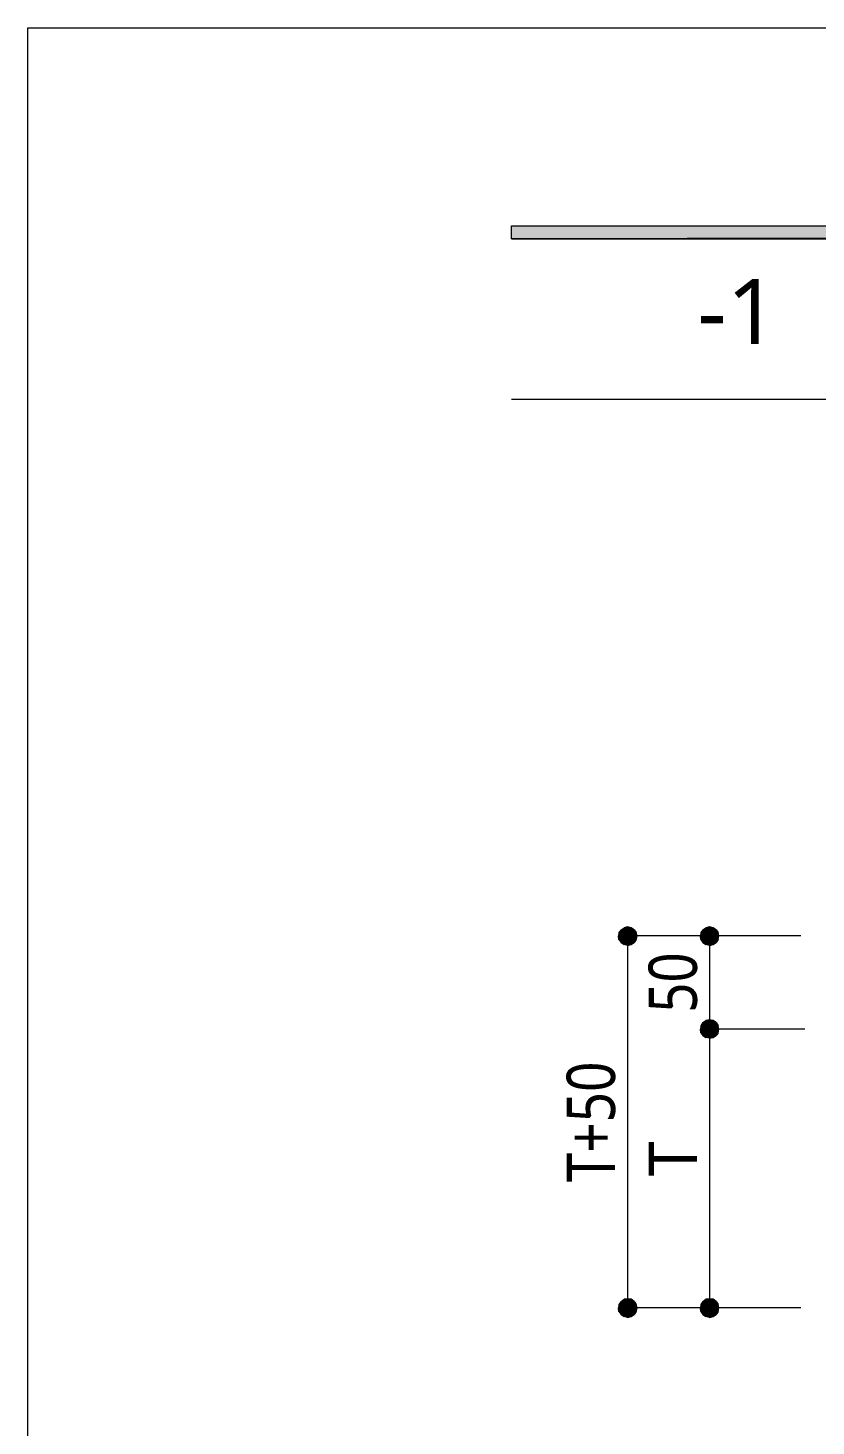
# Model space of a CAD drawing. Header units: millimetres. Extents: x 0 to 420, y 0 to 297.
# Drawn here: x 0.2 to 42.6, y 221.8 to 297 of the extents above; entities that cross this region are included whole.
import ezdxf
from ezdxf.enums import TextEntityAlignment as Align

# ---------------------------------------------------------------- set-up
doc = ezdxf.new("R2010")
doc.units = ezdxf.units.MM
doc.styles.add('kst32b', font='NotoSansJP-Variable.ttf')

msp = doc.modelspace()

# ---------------------------------------------------------------- hatches: boundary and pattern name
h = msp.add_hatch(color=7)
h.paths.add_polyline_path([(394.166, 285.623), (394.166, 286.321), (26.183, 285.623), (394.166, 285.623)])
h.paths.add_polyline_path([(394.166, 286.321), (26.183, 285.623), (26.183, 286.321), (394.166, 286.321)])
h = msp.add_hatch(color=7)
h.paths.add_polyline_path([(31.962, 248.327), (31.941, 248.137), (32.427, 248.137), (31.962, 248.327)])
h.paths.add_polyline_path([(31.941, 248.137), (32.427, 248.137), (31.962, 247.946), (31.941, 248.137)])
h.paths.add_polyline_path([(32.427, 248.137), (31.962, 247.946), (32.089, 247.777), (32.427, 248.137)])
h = msp.add_hatch(color=7)
h.paths.add_polyline_path([(32.427, 248.624), (32.237, 248.581), (32.427, 248.137), (32.427, 248.624)])
h.paths.add_polyline_path([(32.237, 248.581), (32.427, 248.137), (32.089, 248.475), (32.237, 248.581)])
h.paths.add_polyline_path([(32.427, 248.137), (32.089, 248.475), (31.962, 248.327), (32.427, 248.137)])
h = msp.add_hatch(color=7)
h.paths.add_polyline_path([(32.089, 247.777), (32.237, 247.671), (32.427, 248.137), (32.089, 247.777)])
h.paths.add_polyline_path([(32.237, 247.671), (32.427, 248.137), (32.427, 247.629), (32.237, 247.671)])
h.paths.add_polyline_path([(32.427, 248.137), (32.427, 247.629), (32.618, 247.671), (32.427, 248.137)])
for points in [[(32.618, 248.581), (32.427, 248.624), (32.427, 248.137), (32.618, 248.581)], [(37.021, 248.581), (36.83, 248.624), (36.83, 248.137), (37.021, 248.581)], [(37.021, 243.586), (36.83, 243.628), (36.83, 243.12), (37.021, 243.586)], [(32.618, 228.6), (32.427, 228.621), (32.427, 228.134), (32.618, 228.6)], [(37.021, 228.6), (36.83, 228.621), (36.83, 228.134), (37.021, 228.6)]]:
    msp.add_hatch(color=7).paths.add_polyline_path(points)
h = msp.add_hatch(color=7)
h.paths.add_polyline_path([(32.935, 248.137), (32.893, 248.327), (32.427, 248.137), (32.935, 248.137)])
h.paths.add_polyline_path([(32.893, 248.327), (32.427, 248.137), (32.787, 248.475), (32.893, 248.327)])
h.paths.add_polyline_path([(32.427, 248.137), (32.787, 248.475), (32.618, 248.581), (32.427, 248.137)])
h = msp.add_hatch(color=7)
h.paths.add_polyline_path([(32.618, 247.671), (32.787, 247.777), (32.427, 248.137), (32.618, 247.671)])
h.paths.add_polyline_path([(32.787, 247.777), (32.427, 248.137), (32.893, 247.946), (32.787, 247.777)])
h.paths.add_polyline_path([(32.427, 248.137), (32.893, 247.946), (32.935, 248.137), (32.427, 248.137)])
h = msp.add_hatch(color=7)
h.paths.add_polyline_path([(36.364, 248.327), (36.343, 248.137), (36.83, 248.137), (36.364, 248.327)])
h.paths.add_polyline_path([(36.343, 248.137), (36.83, 248.137), (36.364, 247.946), (36.343, 248.137)])
h.paths.add_polyline_path([(36.83, 248.137), (36.364, 247.946), (36.47, 247.777), (36.83, 248.137)])
h = msp.add_hatch(color=7)
h.paths.add_polyline_path([(36.83, 248.624), (36.639, 248.581), (36.83, 248.137), (36.83, 248.624)])
h.paths.add_polyline_path([(36.639, 248.581), (36.83, 248.137), (36.47, 248.475), (36.639, 248.581)])
h.paths.add_polyline_path([(36.83, 248.137), (36.47, 248.475), (36.364, 248.327), (36.83, 248.137)])
h = msp.add_hatch(color=7)
h.paths.add_polyline_path([(36.47, 247.777), (36.639, 247.671), (36.83, 248.137), (36.47, 247.777)])
h.paths.add_polyline_path([(36.639, 247.671), (36.83, 248.137), (36.83, 247.629), (36.639, 247.671)])
h.paths.add_polyline_path([(36.83, 248.137), (36.83, 247.629), (37.021, 247.671), (36.83, 248.137)])
h = msp.add_hatch(color=7)
h.paths.add_polyline_path([(37.338, 248.137), (37.296, 248.327), (36.83, 248.137), (37.338, 248.137)])
h.paths.add_polyline_path([(37.296, 248.327), (36.83, 248.137), (37.19, 248.475), (37.296, 248.327)])
h.paths.add_polyline_path([(36.83, 248.137), (37.19, 248.475), (37.021, 248.581), (36.83, 248.137)])
h = msp.add_hatch(color=7)
h.paths.add_polyline_path([(37.021, 247.671), (37.19, 247.777), (36.83, 248.137), (37.021, 247.671)])
h.paths.add_polyline_path([(37.19, 247.777), (36.83, 248.137), (37.296, 247.946), (37.19, 247.777)])
h.paths.add_polyline_path([(36.83, 248.137), (37.296, 247.946), (37.338, 248.137), (36.83, 248.137)])
h = msp.add_hatch(color=7)
h.paths.add_polyline_path([(36.83, 243.628), (36.639, 243.586), (36.83, 243.12), (36.83, 243.628)])
h.paths.add_polyline_path([(36.639, 243.586), (36.83, 243.12), (36.47, 243.48), (36.639, 243.586)])
h.paths.add_polyline_path([(36.83, 243.12), (36.47, 243.48), (36.364, 243.311), (36.83, 243.12)])
h = msp.add_hatch(color=7)
h.paths.add_polyline_path([(36.364, 243.311), (36.343, 243.12), (36.83, 243.12), (36.364, 243.311)])
h.paths.add_polyline_path([(36.343, 243.12), (36.83, 243.12), (36.364, 242.93), (36.343, 243.12)])
h.paths.add_polyline_path([(36.83, 243.12), (36.364, 242.93), (36.47, 242.782), (36.83, 243.12)])
h = msp.add_hatch(color=7)
h.paths.add_polyline_path([(36.47, 242.782), (36.639, 242.676), (36.83, 243.12), (36.47, 242.782)])
h.paths.add_polyline_path([(36.639, 242.676), (36.83, 243.12), (36.83, 242.633), (36.639, 242.676)])
h.paths.add_polyline_path([(36.83, 243.12), (36.83, 242.633), (37.021, 242.676), (36.83, 243.12)])
h = msp.add_hatch(color=7)
h.paths.add_polyline_path([(37.338, 243.12), (37.296, 243.311), (36.83, 243.12), (37.338, 243.12)])
h.paths.add_polyline_path([(37.296, 243.311), (36.83, 243.12), (37.19, 243.48), (37.296, 243.311)])
h.paths.add_polyline_path([(36.83, 243.12), (37.19, 243.48), (37.021, 243.586), (36.83, 243.12)])
h = msp.add_hatch(color=7)
h.paths.add_polyline_path([(37.021, 242.676), (37.19, 242.782), (36.83, 243.12), (37.021, 242.676)])
h.paths.add_polyline_path([(37.19, 242.782), (36.83, 243.12), (37.296, 242.93), (37.19, 242.782)])
h.paths.add_polyline_path([(36.83, 243.12), (37.296, 242.93), (37.338, 243.12), (36.83, 243.12)])
h = msp.add_hatch(color=7)
h.paths.add_polyline_path([(32.427, 228.621), (32.237, 228.6), (32.427, 228.134), (32.427, 228.621)])
h.paths.add_polyline_path([(32.237, 228.6), (32.427, 228.134), (32.089, 228.473), (32.237, 228.6)])
h.paths.add_polyline_path([(32.427, 228.134), (32.089, 228.473), (31.962, 228.325), (32.427, 228.134)])
h = msp.add_hatch(color=7)
h.paths.add_polyline_path([(32.935, 228.134), (32.893, 228.325), (32.427, 228.134), (32.935, 228.134)])
h.paths.add_polyline_path([(32.893, 228.325), (32.427, 228.134), (32.787, 228.473), (32.893, 228.325)])
h.paths.add_polyline_path([(32.427, 228.134), (32.787, 228.473), (32.618, 228.6), (32.427, 228.134)])
h = msp.add_hatch(color=7)
h.paths.add_polyline_path([(36.83, 228.621), (36.639, 228.6), (36.83, 228.134), (36.83, 228.621)])
h.paths.add_polyline_path([(36.639, 228.6), (36.83, 228.134), (36.47, 228.473), (36.639, 228.6)])
h.paths.add_polyline_path([(36.83, 228.134), (36.47, 228.473), (36.364, 228.325), (36.83, 228.134)])
h = msp.add_hatch(color=7)
h.paths.add_polyline_path([(37.338, 228.134), (37.296, 228.325), (36.83, 228.134), (37.338, 228.134)])
h.paths.add_polyline_path([(37.296, 228.325), (36.83, 228.134), (37.19, 228.473), (37.296, 228.325)])
h.paths.add_polyline_path([(36.83, 228.134), (37.19, 228.473), (37.021, 228.6), (36.83, 228.134)])
h = msp.add_hatch(color=7)
h.paths.add_polyline_path([(31.962, 228.325), (31.941, 228.134), (32.427, 228.134), (31.962, 228.325)])
h.paths.add_polyline_path([(31.941, 228.134), (32.427, 228.134), (31.962, 227.944), (31.941, 228.134)])
h.paths.add_polyline_path([(32.427, 228.134), (31.962, 227.944), (32.089, 227.774), (32.427, 228.134)])
h = msp.add_hatch(color=7)
h.paths.add_polyline_path([(32.089, 227.774), (32.237, 227.669), (32.427, 228.134), (32.089, 227.774)])
h.paths.add_polyline_path([(32.237, 227.669), (32.427, 228.134), (32.427, 227.626), (32.237, 227.669)])
h.paths.add_polyline_path([(32.427, 228.134), (32.427, 227.626), (32.618, 227.669), (32.427, 228.134)])
h = msp.add_hatch(color=7)
h.paths.add_polyline_path([(32.618, 227.669), (32.787, 227.774), (32.427, 228.134), (32.618, 227.669)])
h.paths.add_polyline_path([(32.787, 227.774), (32.427, 228.134), (32.893, 227.944), (32.787, 227.774)])
h.paths.add_polyline_path([(32.427, 228.134), (32.893, 227.944), (32.935, 228.134), (32.427, 228.134)])
h = msp.add_hatch(color=7)
h.paths.add_polyline_path([(36.364, 228.325), (36.343, 228.134), (36.83, 228.134), (36.364, 228.325)])
h.paths.add_polyline_path([(36.343, 228.134), (36.83, 228.134), (36.364, 227.944), (36.343, 228.134)])
h.paths.add_polyline_path([(36.83, 228.134), (36.364, 227.944), (36.47, 227.774), (36.83, 228.134)])
h = msp.add_hatch(color=7)
h.paths.add_polyline_path([(36.47, 227.774), (36.639, 227.669), (36.83, 228.134), (36.47, 227.774)])
h.paths.add_polyline_path([(36.639, 227.669), (36.83, 228.134), (36.83, 227.626), (36.639, 227.669)])
h.paths.add_polyline_path([(36.83, 228.134), (36.83, 227.626), (37.021, 227.669), (36.83, 228.134)])
h = msp.add_hatch(color=7)
h.paths.add_polyline_path([(37.021, 227.669), (37.19, 227.774), (36.83, 228.134), (37.021, 227.669)])
h.paths.add_polyline_path([(37.19, 227.774), (36.83, 228.134), (37.296, 227.944), (37.19, 227.774)])
h.paths.add_polyline_path([(36.83, 228.134), (37.296, 227.944), (37.338, 228.134), (36.83, 228.134)])

# ---------------------------------------------------------------- linework, layer by layer
at = {"lineweight": 13}
msp.add_lwpolyline([(0.191, 0), (0.191, 296.968), (420.158, 296.968), (420.158, 0)], close=True, dxfattribs=at)
at = {"lineweight": 0}
for points in [[(394.166, 285.623), (394.166, 286.321), (26.183, 285.623)], [(394.166, 286.321), (26.183, 285.623), (26.183, 286.321)], [(31.962, 248.327), (31.941, 248.137), (32.427, 248.137)], [(31.941, 248.137), (32.427, 248.137), (31.962, 247.946)], [(32.427, 248.137), (32.089, 248.475), (31.962, 248.327)], [(32.427, 248.137), (31.962, 247.946), (32.089, 247.777)], [(32.237, 248.581), (32.427, 248.137), (32.089, 248.475)], [(32.089, 247.777), (32.237, 247.671), (32.427, 248.137)], [(32.427, 248.624), (32.237, 248.581), (32.427, 248.137)], [(32.237, 247.671), (32.427, 248.137), (32.427, 247.629)], [(32.618, 248.581), (32.427, 248.624), (32.427, 248.137)], [(32.427, 248.137), (32.787, 248.475), (32.618, 248.581)], [(32.893, 248.327), (32.427, 248.137), (32.787, 248.475)], [(32.935, 248.137), (32.893, 248.327), (32.427, 248.137)], [(32.427, 248.137), (32.427, 247.629), (32.618, 247.671)], [(32.618, 247.671), (32.787, 247.777), (32.427, 248.137)], [(32.787, 247.777), (32.427, 248.137), (32.893, 247.946)], [(32.427, 248.137), (32.893, 247.946), (32.935, 248.137)], [(36.364, 248.327), (36.343, 248.137), (36.83, 248.137)], [(36.343, 248.137), (36.83, 248.137), (36.364, 247.946)], [(36.83, 248.137), (36.47, 248.475), (36.364, 248.327)], [(36.83, 248.137), (36.364, 247.946), (36.47, 247.777)], [(36.639, 248.581), (36.83, 248.137), (36.47, 248.475)], [(36.47, 247.777), (36.639, 247.671), (36.83, 248.137)], [(36.83, 248.624), (36.639, 248.581), (36.83, 248.137)], [(36.639, 247.671), (36.83, 248.137), (36.83, 247.629)], [(37.021, 248.581), (36.83, 248.624), (36.83, 248.137)], [(36.83, 248.137), (37.19, 248.475), (37.021, 248.581)], [(37.296, 248.327), (36.83, 248.137), (37.19, 248.475)], [(37.338, 248.137), (37.296, 248.327), (36.83, 248.137)], [(36.83, 248.137), (36.83, 247.629), (37.021, 247.671)], [(37.021, 247.671), (37.19, 247.777), (36.83, 248.137)], [(37.19, 247.777), (36.83, 248.137), (37.296, 247.946)], [(36.83, 248.137), (37.296, 247.946), (37.338, 248.137)], [(36.83, 243.628), (36.639, 243.586), (36.83, 243.12)], [(37.021, 243.586), (36.83, 243.628), (36.83, 243.12)], [(36.364, 243.311), (36.343, 243.12), (36.83, 243.12)], [(36.343, 243.12), (36.83, 243.12), (36.364, 242.93)], [(36.83, 243.12), (36.47, 243.48), (36.364, 243.311)], [(36.83, 243.12), (36.364, 242.93), (36.47, 242.782)], [(36.639, 243.586), (36.83, 243.12), (36.47, 243.48)], [(36.47, 242.782), (36.639, 242.676), (36.83, 243.12)], [(36.639, 242.676), (36.83, 243.12), (36.83, 242.633)], [(36.83, 243.12), (37.19, 243.48), (37.021, 243.586)], [(37.296, 243.311), (36.83, 243.12), (37.19, 243.48)], [(37.338, 243.12), (37.296, 243.311), (36.83, 243.12)], [(36.83, 243.12), (36.83, 242.633), (37.021, 242.676)], [(37.021, 242.676), (37.19, 242.782), (36.83, 243.12)], [(37.19, 242.782), (36.83, 243.12), (37.296, 242.93)], [(36.83, 243.12), (37.296, 242.93), (37.338, 243.12)], [(32.237, 228.6), (32.427, 228.134), (32.089, 228.473)], [(32.427, 228.621), (32.237, 228.6), (32.427, 228.134)], [(32.618, 228.6), (32.427, 228.621), (32.427, 228.134)], [(32.427, 228.134), (32.787, 228.473), (32.618, 228.6)], [(36.639, 228.6), (36.83, 228.134), (36.47, 228.473)], [(36.83, 228.621), (36.639, 228.6), (36.83, 228.134)], [(37.021, 228.6), (36.83, 228.621), (36.83, 228.134)], [(36.83, 228.134), (37.19, 228.473), (37.021, 228.6)], [(31.962, 228.325), (31.941, 228.134), (32.427, 228.134)], [(31.941, 228.134), (32.427, 228.134), (31.962, 227.944)], [(32.427, 228.134), (32.089, 228.473), (31.962, 228.325)], [(32.427, 228.134), (31.962, 227.944), (32.089, 227.774)], [(32.089, 227.774), (32.237, 227.669), (32.427, 228.134)], [(32.237, 227.669), (32.427, 228.134), (32.427, 227.626)], [(32.893, 228.325), (32.427, 228.134), (32.787, 228.473)], [(32.935, 228.134), (32.893, 228.325), (32.427, 228.134)], [(32.427, 228.134), (32.427, 227.626), (32.618, 227.669)], [(32.618, 227.669), (32.787, 227.774), (32.427, 228.134)], [(32.787, 227.774), (32.427, 228.134), (32.893, 227.944)], [(32.427, 228.134), (32.893, 227.944), (32.935, 228.134)], [(36.364, 228.325), (36.343, 228.134), (36.83, 228.134)], [(36.343, 228.134), (36.83, 228.134), (36.364, 227.944)], [(36.83, 228.134), (36.47, 228.473), (36.364, 228.325)], [(36.83, 228.134), (36.364, 227.944), (36.47, 227.774)], [(36.47, 227.774), (36.639, 227.669), (36.83, 228.134)], [(36.639, 227.669), (36.83, 228.134), (36.83, 227.626)], [(37.296, 228.325), (36.83, 228.134), (37.19, 228.473)], [(37.338, 228.134), (37.296, 228.325), (36.83, 228.134)], [(36.83, 228.134), (36.83, 227.626), (37.021, 227.669)], [(37.021, 227.669), (37.19, 227.774), (36.83, 228.134)], [(37.19, 227.774), (36.83, 228.134), (37.296, 227.944)], [(36.83, 228.134), (37.296, 227.944), (37.338, 228.134)]]:
    msp.add_lwpolyline(points, close=True, dxfattribs=at)
at = {"lineweight": 13}
for points in [[(394.166, 276.987), (26.183, 276.987)], [(41.741, 248.137), (32.427, 248.137)], [(32.427, 248.137), (32.427, 228.134)], [(36.83, 248.137), (36.83, 243.12), (36.83, 228.134)], [(41.952, 243.12), (36.83, 243.12)], [(41.635, 243.12), (36.83, 243.12)], [(41.741, 228.134), (32.427, 228.134)]]:
    msp.add_lwpolyline(points, dxfattribs=at)

# ---------------------------------------------------------------- texts
at = {"style": 'kst32b'}
for s, height, p, p2 in [('-1', 3.4908, (36.174, 279.971), (40.537, 279.971)), ('50', 2.5989, (36.153, 244.009), (36.153, 247.258)), ('T+50', 2.5989, (31.75, 234.887), (31.75, 241.384))]:
    msp.add_text(s, height=height, dxfattribs=at).set_placement(p, p2, align=Align.FIT)
msp.add_text('T', height=2.599, rotation=90, dxfattribs=at).set_placement((36.153, 235.204))

doc.saveas('drawing.dxf')
